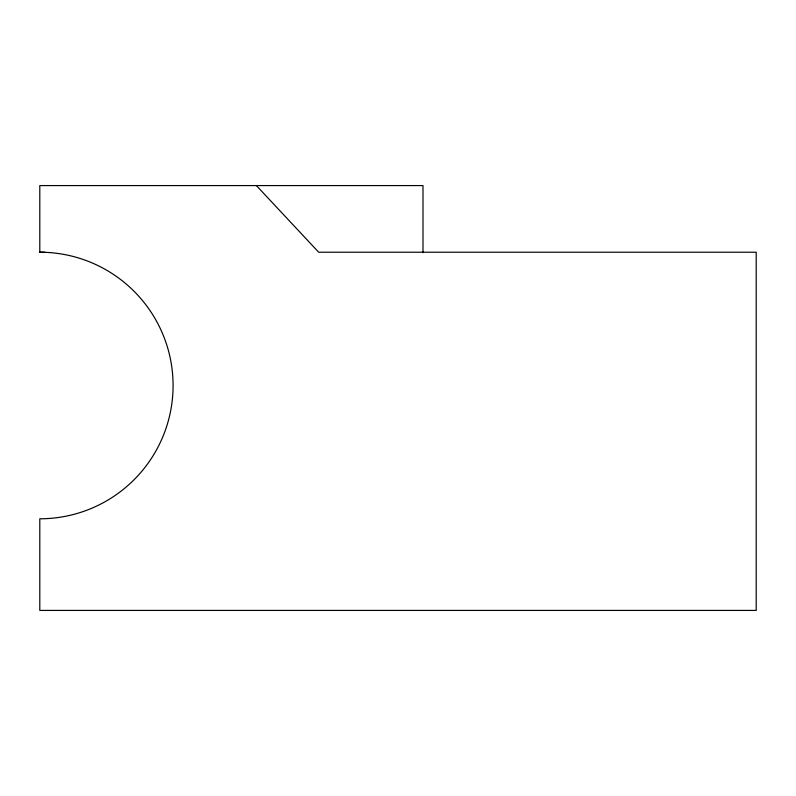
<?xml version="1.0" encoding="UTF-8"?>
<svg xmlns="http://www.w3.org/2000/svg" width="796" height="796" viewBox="0 0 796 796"><rect width="100%" height="100%" fill="white"/><g stroke="black" fill="none" stroke-linecap="round" stroke-linejoin="round"><path stroke-width="1.19" d="M422.994 252.66L422.994 185.577L39.8 185.577L39.8 252.223L44.755 252.223M256.382 185.577L318.679 252.223L756.2 252.223L756.2 610.423L39.8 610.423L39.8 518.793A133.28 133.28 0 0 0 173.08 385.503A133.28 133.28 0 0 0 39.8 252.223"/></g></svg>
